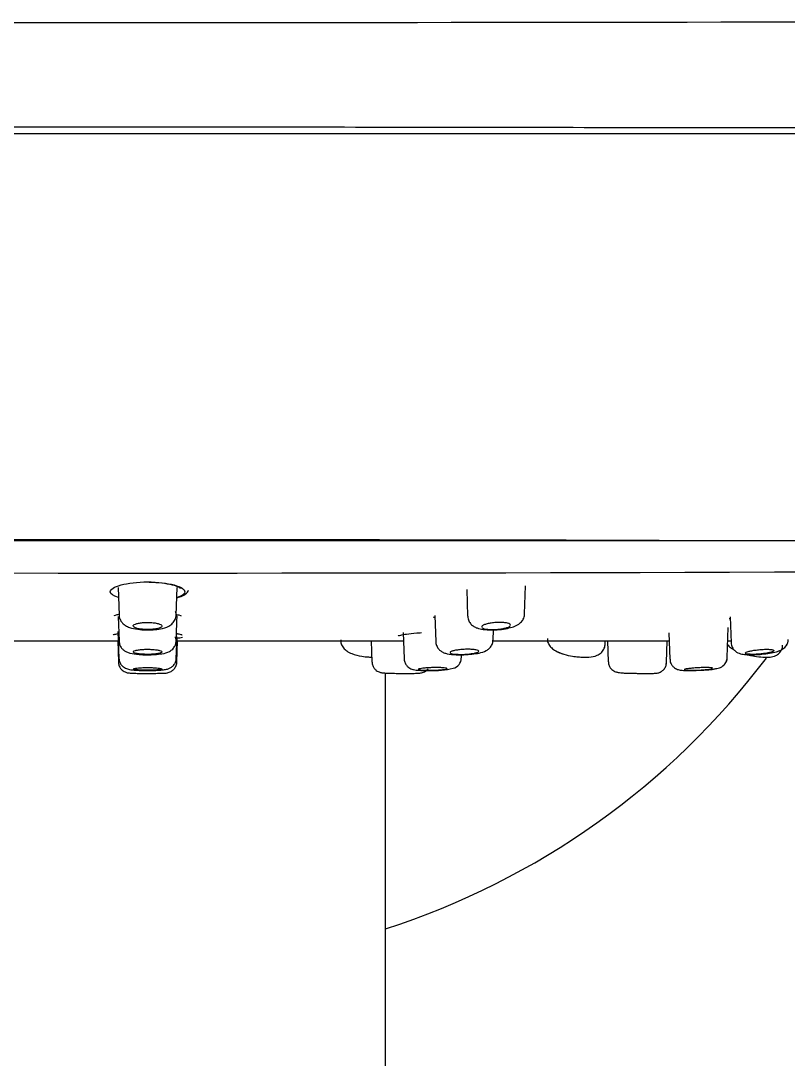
# Model space of a CAD drawing. Header units: millimetres. Extents: x -60 to 7633, y -2614 to 2146.
# Drawn here: x 5456.45 to 5491.59, y 1867.69 to 1915.22 of the extents above; entities that cross this region are included whole.
import ezdxf

# ---------------------------------------------------------------- set-up
doc = ezdxf.new("R2010")
doc.units = ezdxf.units.MM
doc.layers.get('0').update_dxf_attribs({"color": 250})

msp = doc.modelspace()

# ---------------------------------------------------------------- linework, layer by layer
at = {"linetype": 'Continuous'}
for p, q in [((5545.558, 1910.045), (5378.958, 1910.045)), ((5393.138, 1891.434), (5531.378, 1891.434)), ((5460.91, 1889.274), (5460.954, 1888.016)), ((5463.562, 1888.017), (5463.606, 1889.274)), ((5476.869, 1889.187), (5476.912, 1887.965)), ((5479.52, 1888.068), (5479.565, 1889.361)), ((5479.562, 1889.342), (5479.565, 1889.353)), ((5460.91, 1887.955), (5460.95, 1886.824)), ((5463.566, 1886.825), (5463.61, 1888.064)), ((5475.415, 1888.002), (5475.458, 1886.788)), ((5488.935, 1887.945), (5488.977, 1886.754)), ((5460.903, 1887.26), (5460.945, 1886.035)), ((5478.075, 1886.863), (5478.091, 1887.343)), ((5488.797, 1886.075), (5488.845, 1887.442)), ((5451.034, 1886.841), (5460.949, 1886.841)), ((5460.889, 1886.841), (5460.923, 1885.858)), ((5463.567, 1886.841), (5473.351, 1886.841)), ((5463.571, 1886.035), (5463.605, 1887.017)), ((5463.593, 1885.858), (5463.627, 1886.841)), ((5472.497, 1886.841), (5472.531, 1885.869)), ((5473.351, 1886.841), (5473.975, 1886.841)), ((5473.961, 1887.226), (5474.003, 1886.015)), ((5478.077, 1886.841), (5484.752, 1886.841)), ((5483.204, 1886.686), (5483.209, 1886.841)), ((5483.314, 1886.841), (5483.348, 1885.881)), ((5484.752, 1886.841), (5486.142, 1886.841)), ((5486.017, 1885.841), (5486.052, 1886.841)), ((5486.13, 1887.198), (5486.172, 1885.998)), ((5488.824, 1886.841), (5488.974, 1886.841)), ((5481.036, 1886.332), (5481.145, 1886.29)), ((5483.204, 1886.686), (5483.204, 1886.686)), ((5463.593, 1885.858), (5463.593, 1885.858)), ((5476.629, 1886.056), (5476.634, 1886.204)), ((5476.629, 1886.055), (5476.629, 1886.056)), ((5486.172, 1885.998), (5486.172, 1885.998)), ((5473.158, 1704.642), (5473.158, 1885.365))]:
    msp.add_line(p, q, dxfattribs=at)
for centre, radius, start, end in [((5462.258, 17580.175), 15665.029, 269.8192662, 270.1807331), ((5462.258, -5993.729), 7885.193, 89.5038921, 90.4970229), ((5462.258, 10406.496), 8516.554, 269.5586953, 270.44131), ((5491.158, 1886.874), 0.428, 323.1566, 3.2074), ((5490.994, 1886.979), 0.623, 284.7243, 324.4226), ((5462.258, 1907.441), 35.5, 287.8811, 322.9507), ((5476.131, 1886.058), 0.49, 284.4498, 359.315), ((5475.354, 1889.316), 3.84, 267.091, 283.5494), ((5488.263, 1886.111), 0.538, 276.0604, 301.303)]:
    msp.add_arc(centre, radius, start, end, dxfattribs=at)
for points, knots in [([(5379.803, 1910.368), (5379.803, 1910.368), (5379.933, 1910.366), (5380.461, 1910.359), (5380.86, 1910.355), (5382.437, 1910.343), (5383.993, 1910.337), (5387.088, 1910.337), (5388.255, 1910.338), (5390.808, 1910.343), (5392.194, 1910.347), (5396.67, 1910.358), (5400.077, 1910.368), (5407.769, 1910.368), (5411.942, 1910.359), (5418.638, 1910.347), (5420.946, 1910.343), (5425.714, 1910.338), (5428.185, 1910.337), (5435.679, 1910.337), (5440.819, 1910.343), (5451.382, 1910.358), (5456.847, 1910.368), (5467.609, 1910.368), (5472.957, 1910.359), (5480.928, 1910.347), (5483.58, 1910.343), (5488.748, 1910.338), (5491.281, 1910.337), (5496.244, 1910.337), (5498.674, 1910.338), (5503.431, 1910.343), (5505.769, 1910.347), (5512.544, 1910.358), (5516.7, 1910.368), (5522.408, 1910.368), (5524.222, 1910.366), (5527.669, 1910.359), (5529.295, 1910.355), (5533.793, 1910.343), (5536.329, 1910.337), (5539.437, 1910.337), (5540.359, 1910.338), (5541.936, 1910.343), (5542.592, 1910.347), (5544.151, 1910.358), (5544.688, 1910.368), (5544.712, 1910.368)], [0.2500865, 0.2500865, 0.2500865, 0.2500865, 0.265625, 0.265625, 0.28125, 0.28125, 0.3125, 0.3125, 0.328125, 0.328125, 0.34375, 0.34375, 0.375, 0.375, 0.40625, 0.40625, 0.421875, 0.421875, 0.4375, 0.4375, 0.46875, 0.46875, 0.5, 0.5, 0.53125, 0.53125, 0.546875, 0.546875, 0.5625, 0.5625, 0.578125, 0.578125, 0.59375, 0.59375, 0.625, 0.625, 0.640625, 0.640625, 0.65625, 0.65625, 0.6875, 0.6875, 0.703125, 0.703125, 0.71875, 0.71875, 0.7494417, 0.7494417, 0.7494417, 0.7494417]), ([(5460.922, 1888.819), (5460.684, 1888.892), (5460.552, 1888.986), (5460.553, 1889.196), (5460.731, 1889.31), (5461.353, 1889.482), (5461.799, 1889.536), (5462.258, 1889.536)], [0.6419105, 0.6419105, 0.6419105, 0.6419105, 0.75, 0.75, 0.875, 0.875, 1, 1, 1, 1]), ([(5462.258, 1889.536), (5462.717, 1889.536), (5463.163, 1889.482), (5463.785, 1889.311), (5463.963, 1889.195), (5463.964, 1888.989), (5463.84, 1888.897), (5463.611, 1888.824)], [0, 0, 0, 0, 0.125, 0.125, 0.25, 0.25, 0.3558149, 0.3558149, 0.3558149, 0.3558149]), ([(5462.338, 1889.527), (5462.449, 1889.524), (5462.721, 1889.516), (5463.185, 1889.46), (5463.561, 1889.364), (5463.75, 1889.267), (5463.764, 1889.244), (5463.766, 1889.243)], [0, 0, 0, 0, 0.114664, 0.3311514, 0.5506044, 0.7279518, 0.8359758, 0.8359758, 0.8359758, 0.8359758]), ([(5463.608, 1888.81), (5463.699, 1888.836), (5463.891, 1888.906), (5464.056, 1889.006), (5464.123, 1889.126), (5464.135, 1889.156)], [0.2800442, 0.2800442, 0.2800442, 0.2800442, 0.3511357, 0.4466693, 0.4762113, 0.4762113, 0.4762113, 0.4762113]), ([(5460.734, 1887.994), (5460.729, 1887.986), (5460.713, 1887.971), (5460.742, 1887.997), (5460.829, 1888.03), (5460.912, 1888.054), (5460.939, 1888.061)], [0.1246902, 0.1246902, 0.1246902, 0.1246902, 0.1727687, 0.2711987, 0.4090963, 0.4696621, 0.4696621, 0.4696621, 0.4696621]), ([(5460.959, 1888.018), (5460.958, 1888.005), (5460.948, 1887.928), (5461.005, 1887.784), (5461.111, 1887.635), (5461.258, 1887.522), (5461.475, 1887.425), (5461.772, 1887.364), (5462.095, 1887.335), (5462.242, 1887.341), (5462.274, 1887.342)], [0, 0, 0, 0, 0.020212, 0.140215, 0.244548, 0.353368, 0.490649, 0.745581, 0.953003, 1, 1, 1, 1]), ([(5462.274, 1887.342), (5462.388, 1887.343), (5462.615, 1887.347), (5462.99, 1887.409), (5463.263, 1887.504), (5463.476, 1887.713), (5463.56, 1887.91), (5463.575, 1888.084), (5463.543, 1888.162), (5463.536, 1888.18)], [0, 0, 0, 0, 0.15682, 0.358493, 0.624596, 0.74223, 0.856495, 0.970242, 1, 1, 1, 1]), ([(5463.659, 1888.035), (5463.671, 1888.032), (5463.748, 1888.014), (5463.789, 1887.988), (5463.791, 1887.979), (5463.791, 1887.978)], [0, 0, 0, 0, 0.00880117, 0.06928024, 0.08711622, 0.08711622, 0.08711622, 0.08711622]), ([(5476.914, 1887.962), (5476.925, 1887.881), (5476.945, 1887.756), (5477.06, 1887.596), (5477.197, 1887.489), (5477.379, 1887.407), (5477.626, 1887.354), (5477.979, 1887.331), (5478.369, 1887.352), (5478.659, 1887.385), (5478.775, 1887.421), (5478.798, 1887.428)], [0, 0, 0, 0, 0.095477, 0.175346, 0.252538, 0.341631, 0.487563, 0.655638, 0.807284, 0.967034, 1, 1, 1, 1]), ([(5478.798, 1887.428), (5478.904, 1887.452), (5479.078, 1887.499), (5479.285, 1887.612), (5479.439, 1887.779), (5479.517, 1887.944), (5479.512, 1888.038), (5479.51, 1888.069)], [0, 0, 0, 0, 0.28642, 0.554686, 0.742646, 0.926273, 1, 1, 1, 1]), ([(5461.6, 1887.518), (5461.599, 1887.5), (5461.612, 1887.481), (5461.637, 1887.464), (5461.662, 1887.446), (5461.7, 1887.429), (5461.748, 1887.415), (5461.796, 1887.401), (5461.854, 1887.389), (5461.92, 1887.379), (5461.983, 1887.37), (5462.054, 1887.363), (5462.127, 1887.36), (5462.198, 1887.356), (5462.272, 1887.356), (5462.344, 1887.358), (5462.415, 1887.36), (5462.485, 1887.365), (5462.549, 1887.373), (5462.614, 1887.38), (5462.673, 1887.391), (5462.723, 1887.403), (5462.775, 1887.415), (5462.818, 1887.43), (5462.849, 1887.446), (5462.882, 1887.462), (5462.903, 1887.48), (5462.912, 1887.498), (5462.92, 1887.516), (5462.916, 1887.535), (5462.899, 1887.554), (5462.882, 1887.572), (5462.851, 1887.59), (5462.81, 1887.606), (5462.769, 1887.622), (5462.715, 1887.637), (5462.654, 1887.648), (5462.595, 1887.66), (5462.527, 1887.669), (5462.455, 1887.674), (5462.386, 1887.68), (5462.311, 1887.683), (5462.238, 1887.682), (5462.167, 1887.681), (5462.095, 1887.678), (5462.028, 1887.672), (5461.961, 1887.665), (5461.898, 1887.656), (5461.843, 1887.645), (5461.787, 1887.633), (5461.738, 1887.619), (5461.7, 1887.604), (5461.661, 1887.588), (5461.632, 1887.571), (5461.616, 1887.553), (5461.606, 1887.542), (5461.6, 1887.53), (5461.6, 1887.518)], [0, 0, 0, 0, 0.05575, 0.05575, 0.05575, 0.11155, 0.11155, 0.11155, 0.16651, 0.16651, 0.16651, 0.219928, 0.219928, 0.219928, 0.271998, 0.271998, 0.271998, 0.323458, 0.323458, 0.323458, 0.375235, 0.375235, 0.375235, 0.42811, 0.42811, 0.42811, 0.482459, 0.482459, 0.482459, 0.538089, 0.538089, 0.538089, 0.594221, 0.594221, 0.594221, 0.649756, 0.649756, 0.649756, 0.70381, 0.70381, 0.70381, 0.756219, 0.756219, 0.756219, 0.807613, 0.807613, 0.807613, 0.859047, 0.859047, 0.859047, 0.911506, 0.911506, 0.911506, 0.965528, 0.965528, 0.965528, 1, 1, 1, 1]), ([(5477.556, 1887.464), (5477.562, 1887.446), (5477.581, 1887.429), (5477.613, 1887.415), (5477.643, 1887.401), (5477.687, 1887.389), (5477.74, 1887.379), (5477.791, 1887.37), (5477.852, 1887.363), (5477.919, 1887.36), (5477.984, 1887.356), (5478.055, 1887.356), (5478.127, 1887.358), (5478.198, 1887.36), (5478.271, 1887.365), (5478.341, 1887.373), (5478.412, 1887.38), (5478.48, 1887.391), (5478.542, 1887.403), (5478.605, 1887.415), (5478.662, 1887.43), (5478.709, 1887.446), (5478.758, 1887.462), (5478.797, 1887.48), (5478.824, 1887.498), (5478.852, 1887.516), (5478.868, 1887.535), (5478.87, 1887.554), (5478.873, 1887.572), (5478.862, 1887.59), (5478.839, 1887.606), (5478.815, 1887.622), (5478.779, 1887.637), (5478.732, 1887.648), (5478.686, 1887.66), (5478.629, 1887.669), (5478.566, 1887.674), (5478.504, 1887.68), (5478.435, 1887.683), (5478.364, 1887.682), (5478.294, 1887.681), (5478.221, 1887.678), (5478.15, 1887.672), (5478.079, 1887.665), (5478.008, 1887.656), (5477.944, 1887.645), (5477.878, 1887.633), (5477.816, 1887.619), (5477.764, 1887.604), (5477.71, 1887.588), (5477.665, 1887.571), (5477.63, 1887.553), (5477.609, 1887.542), (5477.591, 1887.53), (5477.578, 1887.518)], [0.0557502, 0.0557502, 0.0557502, 0.0557502, 0.1115498, 0.1115498, 0.1115498, 0.1665104, 0.1665104, 0.1665104, 0.2199284, 0.2199284, 0.2199284, 0.2719981, 0.2719981, 0.2719981, 0.323458, 0.323458, 0.323458, 0.3752351, 0.3752351, 0.3752351, 0.4281096, 0.4281096, 0.4281096, 0.4824592, 0.4824592, 0.4824592, 0.5380893, 0.5380893, 0.5380893, 0.5942213, 0.5942213, 0.5942213, 0.649756, 0.649756, 0.649756, 0.70381, 0.70381, 0.70381, 0.7562188, 0.7562188, 0.7562188, 0.8076128, 0.8076128, 0.8076128, 0.8590466, 0.8590466, 0.8590466, 0.9115064, 0.9115064, 0.9115064, 0.9655279, 0.9655279, 0.9655279, 1, 1, 1, 1]), ([(5460.679, 1887.117), (5460.679, 1887.117), (5460.684, 1887.12), (5460.735, 1887.137), (5460.836, 1887.158), (5460.918, 1887.171), (5460.93, 1887.173)], [0.148846, 0.148846, 0.148846, 0.148846, 0.1741638, 0.2581858, 0.3939919, 0.4155357, 0.4155357, 0.4155357, 0.4155357]), ([(5460.954, 1886.822), (5460.961, 1886.757), (5460.974, 1886.649), (5461.064, 1886.503), (5461.175, 1886.4), (5461.308, 1886.326), (5461.513, 1886.258), (5461.802, 1886.218), (5462.113, 1886.198), (5462.234, 1886.202), (5462.243, 1886.202)], [0, 0, 0, 0, 0.102266, 0.198089, 0.287226, 0.381787, 0.506956, 0.786184, 0.985021, 1, 1, 1, 1]), ([(5462.243, 1886.202), (5462.37, 1886.203), (5462.599, 1886.207), (5462.962, 1886.251), (5463.197, 1886.306), (5463.41, 1886.452), (5463.526, 1886.61), (5463.575, 1886.797), (5463.569, 1886.948), (5463.538, 1887.009), (5463.535, 1887.015)], [0, 0, 0, 0, 0.169621, 0.355356, 0.591478, 0.69451, 0.790138, 0.8899, 0.990036, 1, 1, 1, 1]), ([(5463.589, 1887.172), (5463.603, 1887.17), (5463.7, 1887.155), (5463.803, 1887.132), (5463.839, 1887.116), (5463.838, 1887.117)], [0.18372883, 0.18372883, 0.18372883, 0.18372883, 0.19300885, 0.249219, 0.27629021, 0.27629021, 0.27629021, 0.27629021]), ([(5471.1, 1886.882), (5471.103, 1886.814), (5471.111, 1886.688), (5471.223, 1886.507), (5471.389, 1886.356), (5471.651, 1886.222), (5472.001, 1886.132), (5472.264, 1886.109), (5472.375, 1886.101)], [0, 0, 0, 0, 0.108638, 0.237928, 0.370885, 0.550413, 0.835979, 1, 1, 1, 1]), ([(5473.321, 1886.841), (5473.461, 1886.841), (5473.607, 1886.841), (5473.754, 1886.841), (5473.8, 1886.841), (5473.848, 1886.841), (5473.895, 1886.841)], [0.65825114, 0.65825114, 0.65825114, 0.65825114, 0.69937495, 0.69937495, 0.69937495, 0.71254435, 0.71254435, 0.71254435, 0.71254435]), ([(5473.732, 1887.07), (5473.732, 1887.07), (5473.753, 1887.079), (5473.858, 1887.108), (5474.115, 1887.152), (5474.469, 1887.195), (5474.719, 1887.21), (5474.802, 1887.215)], [0.7473149, 0.7473149, 0.7473149, 0.7473149, 0.7723784, 0.8145876, 0.8829556, 0.966754, 1, 1, 1, 1]), ([(5475.461, 1886.79), (5475.46, 1886.784), (5475.45, 1886.714), (5475.499, 1886.581), (5475.594, 1886.441), (5475.71, 1886.347), (5475.841, 1886.284), (5476.042, 1886.228), (5476.325, 1886.203), (5476.626, 1886.197), (5476.74, 1886.205), (5476.743, 1886.205)], [0, 0, 0, 0, 0.010527, 0.127703, 0.221379, 0.308476, 0.399511, 0.519429, 0.797175, 0.995559, 1, 1, 1, 1]), ([(5476.743, 1886.205), (5476.876, 1886.212), (5477.11, 1886.225), (5477.475, 1886.283), (5477.703, 1886.345), (5477.904, 1886.478), (5478.018, 1886.624), (5478.076, 1886.767), (5478.069, 1886.845), (5478.067, 1886.864)], [0, 0, 0, 0, 0.195384, 0.398814, 0.651079, 0.759146, 0.862274, 0.970763, 1, 1, 1, 1]), ([(5480.565, 1886.951), (5480.563, 1886.917), (5480.557, 1886.822), (5480.632, 1886.659), (5480.764, 1886.498), (5480.981, 1886.345), (5481.286, 1886.226), (5481.629, 1886.144), (5481.801, 1886.126), (5481.851, 1886.122)], [0, 0, 0, 0, 0.053678, 0.175425, 0.299184, 0.451244, 0.706741, 0.927449, 1, 1, 1, 1]), ([(5484.745, 1886.841), (5484.836, 1886.841), (5484.926, 1886.841), (5485.015, 1886.841), (5485.202, 1886.841), (5485.385, 1886.842), (5485.549, 1886.842), (5485.557, 1886.842), (5485.566, 1886.842), (5485.575, 1886.842)], [0.67406156, 0.67406156, 0.67406156, 0.67406156, 0.69937495, 0.69937495, 0.69937495, 0.75270368, 0.75270368, 0.75270368, 0.75557337, 0.75557337, 0.75557337, 0.75557337]), ([(5485.572, 1886.842), (5485.579, 1886.842), (5485.769, 1886.842), (5485.973, 1886.841), (5486.128, 1886.841), (5486.162, 1886.842)], [0, 0, 0, 0, 0.0065551, 0.2057946, 0.2709272, 0.2709272, 0.2709272, 0.2709272]), ([(5461.601, 1886.334), (5461.601, 1886.321), (5461.614, 1886.308), (5461.638, 1886.295), (5461.663, 1886.283), (5461.7, 1886.271), (5461.747, 1886.261), (5461.793, 1886.251), (5461.851, 1886.242), (5461.914, 1886.235), (5461.977, 1886.228), (5462.047, 1886.224), (5462.119, 1886.221), (5462.191, 1886.218), (5462.266, 1886.218), (5462.338, 1886.219), (5462.41, 1886.221), (5462.481, 1886.224), (5462.546, 1886.23), (5462.611, 1886.235), (5462.672, 1886.243), (5462.723, 1886.252), (5462.774, 1886.261), (5462.817, 1886.271), (5462.849, 1886.283), (5462.881, 1886.294), (5462.902, 1886.307), (5462.91, 1886.32), (5462.919, 1886.333), (5462.914, 1886.347), (5462.898, 1886.36), (5462.881, 1886.373), (5462.851, 1886.386), (5462.81, 1886.397), (5462.77, 1886.409), (5462.718, 1886.419), (5462.659, 1886.427), (5462.6, 1886.435), (5462.533, 1886.442), (5462.463, 1886.446), (5462.393, 1886.45), (5462.319, 1886.453), (5462.246, 1886.452), (5462.173, 1886.452), (5462.1, 1886.45), (5462.032, 1886.445), (5461.964, 1886.44), (5461.9, 1886.434), (5461.844, 1886.425), (5461.788, 1886.417), (5461.739, 1886.407), (5461.7, 1886.396), (5461.662, 1886.384), (5461.633, 1886.372), (5461.617, 1886.359), (5461.607, 1886.351), (5461.602, 1886.342), (5461.601, 1886.334)], [0, 0, 0, 0, 0.054758, 0.054758, 0.054758, 0.109541, 0.109541, 0.109541, 0.163898, 0.163898, 0.163898, 0.21746, 0.21746, 0.21746, 0.270317, 0.270317, 0.270317, 0.322843, 0.322843, 0.322843, 0.375523, 0.375523, 0.375523, 0.428776, 0.428776, 0.428776, 0.48281, 0.48281, 0.48281, 0.537518, 0.537518, 0.537518, 0.59249, 0.59249, 0.59249, 0.647158, 0.647158, 0.647158, 0.701062, 0.701062, 0.701062, 0.754102, 0.754102, 0.754102, 0.806588, 0.806588, 0.806588, 0.859076, 0.859076, 0.859076, 0.912109, 0.912109, 0.912109, 0.965979, 0.965979, 0.965979, 1, 1, 1, 1]), ([(5476.109, 1886.295), (5476.114, 1886.283), (5476.133, 1886.271), (5476.163, 1886.261), (5476.193, 1886.251), (5476.236, 1886.242), (5476.287, 1886.235), (5476.338, 1886.228), (5476.398, 1886.224), (5476.464, 1886.221), (5476.529, 1886.218), (5476.6, 1886.218), (5476.672, 1886.219), (5476.744, 1886.221), (5476.818, 1886.224), (5476.889, 1886.23), (5476.96, 1886.235), (5477.03, 1886.243), (5477.092, 1886.252), (5477.156, 1886.261), (5477.213, 1886.271), (5477.261, 1886.283), (5477.309, 1886.294), (5477.348, 1886.307), (5477.375, 1886.32), (5477.402, 1886.333), (5477.417, 1886.347), (5477.42, 1886.36), (5477.422, 1886.373), (5477.412, 1886.386), (5477.389, 1886.397), (5477.366, 1886.409), (5477.331, 1886.419), (5477.286, 1886.427), (5477.241, 1886.435), (5477.185, 1886.442), (5477.123, 1886.446), (5477.062, 1886.45), (5476.993, 1886.453), (5476.922, 1886.452), (5476.851, 1886.452), (5476.777, 1886.45), (5476.705, 1886.445), (5476.633, 1886.44), (5476.562, 1886.434), (5476.496, 1886.425), (5476.43, 1886.417), (5476.368, 1886.407), (5476.315, 1886.396), (5476.261, 1886.384), (5476.216, 1886.372), (5476.182, 1886.359), (5476.16, 1886.351), (5476.143, 1886.342), (5476.131, 1886.334)], [0.0547578, 0.0547578, 0.0547578, 0.0547578, 0.1095412, 0.1095412, 0.1095412, 0.1638985, 0.1638985, 0.1638985, 0.2174599, 0.2174599, 0.2174599, 0.2703175, 0.2703175, 0.2703175, 0.3228433, 0.3228433, 0.3228433, 0.3755228, 0.3755228, 0.3755228, 0.4287764, 0.4287764, 0.4287764, 0.4828098, 0.4828098, 0.4828098, 0.5375183, 0.5375183, 0.5375183, 0.5924904, 0.5924904, 0.5924904, 0.6471577, 0.6471577, 0.6471577, 0.7010622, 0.7010622, 0.7010622, 0.7541024, 0.7541024, 0.7541024, 0.8065878, 0.8065878, 0.8065878, 0.859076, 0.859076, 0.859076, 0.9121089, 0.9121089, 0.9121089, 0.9659793, 0.9659793, 0.9659793, 1, 1, 1, 1]), ([(5481.851, 1886.122), (5481.939, 1886.11), (5482.142, 1886.084), (5482.502, 1886.088), (5482.779, 1886.13), (5483.023, 1886.276), (5483.152, 1886.445), (5483.21, 1886.603), (5483.201, 1886.678), (5483.199, 1886.688)], [0, 0, 0, 0, 0.129621, 0.346222, 0.61185, 0.740219, 0.862005, 0.983399, 1, 1, 1, 1]), ([(5488.816, 1886.662), (5488.823, 1886.653), (5488.872, 1886.594), (5488.961, 1886.519), (5489.05, 1886.462), (5489.088, 1886.441)], [0.2341446, 0.2341446, 0.2341446, 0.2341446, 0.2574991, 0.3879873, 0.4788671, 0.4788671, 0.4788671, 0.4788671]), ([(5488.979, 1886.755), (5488.978, 1886.751), (5488.969, 1886.683), (5489.017, 1886.552), (5489.11, 1886.413), (5489.224, 1886.321), (5489.346, 1886.263), (5489.5, 1886.222), (5489.71, 1886.201), (5490.028, 1886.2), (5490.395, 1886.224), (5490.751, 1886.271), (5491.005, 1886.319), (5491.116, 1886.363), (5491.152, 1886.377)], [0, 0, 0, 0, 0.004372, 0.078602, 0.137752, 0.190958, 0.243984, 0.307897, 0.42593, 0.559893, 0.681937, 0.810527, 0.946877, 1, 1, 1, 1]), ([(5489.714, 1886.334), (5489.677, 1886.321), (5489.65, 1886.308), (5489.636, 1886.295), (5489.622, 1886.283), (5489.621, 1886.271), (5489.632, 1886.261), (5489.644, 1886.251), (5489.668, 1886.242), (5489.704, 1886.235), (5489.739, 1886.228), (5489.785, 1886.224), (5489.84, 1886.221), (5489.894, 1886.218), (5489.957, 1886.218), (5490.024, 1886.219), (5490.091, 1886.221), (5490.163, 1886.224), (5490.235, 1886.23), (5490.308, 1886.235), (5490.382, 1886.243), (5490.451, 1886.252), (5490.522, 1886.261), (5490.59, 1886.271), (5490.65, 1886.283), (5490.711, 1886.294), (5490.765, 1886.307), (5490.809, 1886.32), (5490.853, 1886.333), (5490.887, 1886.347), (5490.909, 1886.36), (5490.931, 1886.373), (5490.94, 1886.386), (5490.937, 1886.397), (5490.933, 1886.409), (5490.917, 1886.419), (5490.888, 1886.427), (5490.86, 1886.435), (5490.82, 1886.442), (5490.77, 1886.446), (5490.721, 1886.45), (5490.662, 1886.453), (5490.598, 1886.452), (5490.535, 1886.452), (5490.465, 1886.45), (5490.394, 1886.445), (5490.323, 1886.44), (5490.248, 1886.434), (5490.177, 1886.425), (5490.106, 1886.417), (5490.035, 1886.407), (5489.971, 1886.396), (5489.907, 1886.384), (5489.847, 1886.372), (5489.797, 1886.359), (5489.766, 1886.351), (5489.738, 1886.342), (5489.714, 1886.334)], [0, 0, 0, 0, 0.054758, 0.054758, 0.054758, 0.109541, 0.109541, 0.109541, 0.163898, 0.163898, 0.163898, 0.21746, 0.21746, 0.21746, 0.270317, 0.270317, 0.270317, 0.322843, 0.322843, 0.322843, 0.375523, 0.375523, 0.375523, 0.428776, 0.428776, 0.428776, 0.48281, 0.48281, 0.48281, 0.537518, 0.537518, 0.537518, 0.59249, 0.59249, 0.59249, 0.647158, 0.647158, 0.647158, 0.701062, 0.701062, 0.701062, 0.754102, 0.754102, 0.754102, 0.806588, 0.806588, 0.806588, 0.859076, 0.859076, 0.859076, 0.912109, 0.912109, 0.912109, 0.965979, 0.965979, 0.965979, 1, 1, 1, 1]), ([(5489.917, 1886.166), (5489.964, 1886.156), (5490.128, 1886.119), (5490.448, 1886.087), (5490.744, 1886.085), (5490.985, 1886.135), (5491.181, 1886.266), (5491.291, 1886.428), (5491.339, 1886.569), (5491.33, 1886.634), (5491.33, 1886.637)], [0, 0, 0, 0, 0.068189, 0.278514, 0.495967, 0.674106, 0.780781, 0.887206, 0.995776, 1, 1, 1, 1]), ([(5491.438, 1886.543), (5491.459, 1886.564), (5491.495, 1886.607), (5491.527, 1886.657), (5491.539, 1886.681)], [0.77633215, 0.77633215, 0.77633215, 0.77633215, 0.828859, 0.8740393, 0.8740393, 0.8740393, 0.8740393]), ([(5460.932, 1885.858), (5460.932, 1885.819), (5460.933, 1885.734), (5460.994, 1885.606), (5461.083, 1885.502), (5461.177, 1885.435), (5461.263, 1885.398), (5461.332, 1885.379), (5461.393, 1885.369), (5461.495, 1885.359), (5461.677, 1885.352), (5461.993, 1885.348), (5462.325, 1885.348), (5462.649, 1885.35), (5462.934, 1885.354), (5463.053, 1885.364), (5463.123, 1885.37)], [0, 0, 0, 0, 0.035351, 0.089877, 0.134562, 0.172908, 0.205675, 0.232896, 0.259971, 0.307445, 0.439123, 0.545951, 0.656402, 0.764166, 0.873764, 1, 1, 1, 1]), ([(5460.948, 1886.032), (5460.955, 1885.968), (5460.969, 1885.865), (5461.052, 1885.731), (5461.148, 1885.64), (5461.247, 1885.583), (5461.343, 1885.548), (5461.483, 1885.516), (5461.688, 1885.496), (5461.982, 1885.482), (5462.143, 1885.482), (5462.206, 1885.482)], [0, 0, 0, 0, 0.099531, 0.185829, 0.260519, 0.328599, 0.39546, 0.480744, 0.714135, 0.905218, 1, 1, 1, 1]), ([(5462.206, 1885.482), (5462.272, 1885.481), (5462.437, 1885.48), (5462.728, 1885.49), (5462.981, 1885.511), (5463.138, 1885.535), (5463.29, 1885.589), (5463.423, 1885.681), (5463.522, 1885.817), (5463.573, 1885.951), (5463.566, 1886.023), (5463.564, 1886.041)], [0, 0, 0, 0, 0.096292, 0.275058, 0.462088, 0.613382, 0.702255, 0.788791, 0.877335, 0.974308, 1, 1, 1, 1]), ([(5463.052, 1885.361), (5463.087, 1885.363), (5463.142, 1885.37), (5463.247, 1885.394), (5463.353, 1885.442), (5463.465, 1885.529), (5463.553, 1885.663), (5463.599, 1885.789), (5463.59, 1885.852), (5463.589, 1885.86)], [0.6900667, 0.6900667, 0.6900667, 0.6900667, 0.757419, 0.7925512, 0.8309202, 0.8776382, 0.9326749, 0.9927309, 1, 1, 1, 1]), ([(5472.375, 1886.101), (5472.407, 1886.097), (5472.454, 1886.092), (5472.503, 1886.089), (5472.524, 1886.088)], [0, 0, 0, 0, 0.05110685, 0.08827045, 0.08827045, 0.08827045, 0.08827045]), ([(5472.535, 1885.869), (5472.541, 1885.807), (5472.553, 1885.707), (5472.632, 1885.574), (5472.724, 1885.485), (5472.816, 1885.43), (5472.895, 1885.401), (5472.96, 1885.385), (5473.054, 1885.37), (5473.2, 1885.361), (5473.467, 1885.352), (5473.717, 1885.349), (5473.839, 1885.349), (5473.868, 1885.349)], [0, 0, 0, 0, 0.089437, 0.168612, 0.235231, 0.292829, 0.341104, 0.384156, 0.443487, 0.614382, 0.794247, 0.958238, 1, 1, 1, 1]), ([(5474.012, 1886.015), (5474.012, 1885.975), (5474.013, 1885.889), (5474.076, 1885.758), (5474.168, 1885.651), (5474.268, 1885.582), (5474.362, 1885.542), (5474.456, 1885.517), (5474.595, 1885.496), (5474.825, 1885.482), (5475.045, 1885.481), (5475.159, 1885.481)], [0, 0, 0, 0, 0.065304, 0.164698, 0.247548, 0.320985, 0.38841, 0.458915, 0.569233, 0.807668, 1, 1, 1, 1]), ([(5483.356, 1885.881), (5483.355, 1885.845), (5483.356, 1885.762), (5483.414, 1885.636), (5483.501, 1885.53), (5483.593, 1885.462), (5483.678, 1885.423), (5483.747, 1885.403), (5483.825, 1885.387), (5483.946, 1885.373), (5484.166, 1885.361), (5484.448, 1885.353), (5484.607, 1885.352), (5484.673, 1885.351)], [0, 0, 0, 0, 0.053296, 0.139206, 0.210102, 0.271366, 0.324193, 0.368818, 0.421133, 0.535341, 0.734074, 0.904625, 1, 1, 1, 1]), ([(5484.673, 1885.351), (5484.73, 1885.35), (5484.881, 1885.348), (5485.142, 1885.347), (5485.395, 1885.35), (5485.496, 1885.351), (5485.591, 1885.362), (5485.675, 1885.38), (5485.786, 1885.429), (5485.902, 1885.526), (5485.994, 1885.672), (5486.008, 1885.777), (5486.015, 1885.839)], [0, 0, 0, 0, 0.079565, 0.246377, 0.413458, 0.594778, 0.638547, 0.681502, 0.744102, 0.826238, 0.913073, 1, 1, 1, 1]), ([(5485.984, 1885.677), (5485.991, 1885.695), (5486.008, 1885.748), (5486.009, 1885.801), (5486.009, 1885.841)], [0.93475012, 0.93475012, 0.93475012, 0.93475012, 0.95729538, 1, 1, 1, 1]), ([(5486.18, 1885.998), (5486.179, 1885.966), (5486.177, 1885.884), (5486.235, 1885.755), (5486.326, 1885.644), (5486.424, 1885.572), (5486.517, 1885.531), (5486.603, 1885.508), (5486.72, 1885.49), (5486.894, 1885.481), (5487.202, 1885.48), (5487.55, 1885.49), (5487.891, 1885.512), (5488.154, 1885.536), (5488.267, 1885.563), (5488.32, 1885.576)], [0, 0, 0, 0, 0.030858, 0.091626, 0.141313, 0.184594, 0.22316, 0.259706, 0.308397, 0.432666, 0.551806, 0.674998, 0.793484, 0.916024, 1, 1, 1, 1]), ([(5488.543, 1885.652), (5488.587, 1885.682), (5488.664, 1885.737), (5488.758, 1885.879), (5488.803, 1886.005), (5488.795, 1886.069), (5488.794, 1886.077)], [0, 0, 0, 0, 0.297596, 0.613239, 0.959037, 1, 1, 1, 1]), ([(5488.565, 1885.666), (5488.59, 1885.683), (5488.657, 1885.734), (5488.744, 1885.851), (5488.797, 1885.983), (5488.792, 1886.056), (5488.79, 1886.076)], [0.7578085, 0.7578085, 0.7578085, 0.7578085, 0.8058402, 0.8859121, 0.9740482, 1, 1, 1, 1]), ([(5489.74, 1886.201), (5489.817, 1886.183), (5489.907, 1886.164), (5489.997, 1886.147), (5490.007, 1886.146)], [0.1659835, 0.1659835, 0.1659835, 0.1659835, 0.2604687, 0.2727092, 0.2727092, 0.2727092, 0.2727092]), ([(5461.603, 1885.55), (5461.603, 1885.543), (5461.616, 1885.536), (5461.64, 1885.53), (5461.664, 1885.524), (5461.701, 1885.518), (5461.746, 1885.513), (5461.792, 1885.508), (5461.849, 1885.503), (5461.911, 1885.5), (5461.973, 1885.496), (5462.043, 1885.494), (5462.114, 1885.493), (5462.186, 1885.491), (5462.261, 1885.491), (5462.334, 1885.492), (5462.406, 1885.492), (5462.478, 1885.494), (5462.544, 1885.497), (5462.61, 1885.5), (5462.671, 1885.503), (5462.722, 1885.508), (5462.774, 1885.512), (5462.817, 1885.518), (5462.848, 1885.524), (5462.88, 1885.53), (5462.901, 1885.536), (5462.909, 1885.543), (5462.917, 1885.55), (5462.912, 1885.557), (5462.895, 1885.564), (5462.879, 1885.571), (5462.849, 1885.578), (5462.81, 1885.585), (5462.77, 1885.591), (5462.719, 1885.597), (5462.661, 1885.601), (5462.604, 1885.606), (5462.537, 1885.61), (5462.467, 1885.612), (5462.398, 1885.615), (5462.324, 1885.616), (5462.251, 1885.616), (5462.178, 1885.616), (5462.104, 1885.614), (5462.035, 1885.612), (5461.967, 1885.609), (5461.902, 1885.605), (5461.845, 1885.601), (5461.789, 1885.596), (5461.739, 1885.59), (5461.701, 1885.584), (5461.662, 1885.577), (5461.634, 1885.571), (5461.619, 1885.564), (5461.609, 1885.559), (5461.604, 1885.555), (5461.603, 1885.55)], [0, 0, 0, 0, 0.053965, 0.053965, 0.053965, 0.107937, 0.107937, 0.107937, 0.16178, 0.16178, 0.16178, 0.215422, 0.215422, 0.215422, 0.268906, 0.268906, 0.268906, 0.32232, 0.32232, 0.32232, 0.375764, 0.375764, 0.375764, 0.429331, 0.429331, 0.429331, 0.483088, 0.483088, 0.483088, 0.537037, 0.537037, 0.537037, 0.591094, 0.591094, 0.591094, 0.645101, 0.645101, 0.645101, 0.698896, 0.698896, 0.698896, 0.752418, 0.752418, 0.752418, 0.805747, 0.805747, 0.805747, 0.859073, 0.859073, 0.859073, 0.912584, 0.912584, 0.912584, 0.966368, 0.966368, 0.966368, 1, 1, 1, 1]), ([(5473.868, 1885.349), (5473.959, 1885.348), (5474.139, 1885.348), (5474.417, 1885.349), (5474.609, 1885.353), (5474.709, 1885.359), (5474.792, 1885.37), (5474.894, 1885.4), (5475.005, 1885.46), (5475.063, 1885.523), (5475.098, 1885.563)], [0, 0, 0, 0, 0.153308, 0.35428, 0.562011, 0.691947, 0.768011, 0.829131, 0.908623, 1, 1, 1, 1]), ([(5474.662, 1885.53), (5474.667, 1885.524), (5474.686, 1885.518), (5474.715, 1885.513), (5474.744, 1885.508), (5474.786, 1885.503), (5474.836, 1885.5), (5474.886, 1885.496), (5474.946, 1885.494), (5475.011, 1885.493), (5475.076, 1885.491), (5475.147, 1885.491), (5475.22, 1885.492), (5475.292, 1885.492), (5475.367, 1885.494), (5475.439, 1885.497), (5475.51, 1885.5), (5475.581, 1885.503), (5475.644, 1885.508), (5475.707, 1885.512), (5475.765, 1885.518), (5475.812, 1885.524), (5475.86, 1885.53), (5475.898, 1885.536), (5475.925, 1885.543), (5475.952, 1885.55), (5475.967, 1885.557), (5475.969, 1885.564), (5475.971, 1885.571), (5475.961, 1885.578), (5475.939, 1885.585), (5475.917, 1885.591), (5475.882, 1885.597), (5475.838, 1885.601), (5475.794, 1885.606), (5475.739, 1885.61), (5475.678, 1885.612), (5475.617, 1885.615), (5475.548, 1885.616), (5475.477, 1885.616), (5475.406, 1885.616), (5475.332, 1885.614), (5475.259, 1885.612), (5475.187, 1885.609), (5475.114, 1885.605), (5475.048, 1885.601), (5474.981, 1885.596), (5474.919, 1885.59), (5474.866, 1885.584), (5474.812, 1885.577), (5474.767, 1885.571), (5474.733, 1885.564), (5474.712, 1885.559), (5474.695, 1885.555), (5474.683, 1885.55)], [0.0539645, 0.0539645, 0.0539645, 0.0539645, 0.1079372, 0.1079372, 0.1079372, 0.1617801, 0.1617801, 0.1617801, 0.2154216, 0.2154216, 0.2154216, 0.2689062, 0.2689062, 0.2689062, 0.3223205, 0.3223205, 0.3223205, 0.3757641, 0.3757641, 0.3757641, 0.4293312, 0.4293312, 0.4293312, 0.4830875, 0.4830875, 0.4830875, 0.5370368, 0.5370368, 0.5370368, 0.5910941, 0.5910941, 0.5910941, 0.6451006, 0.6451006, 0.6451006, 0.6988964, 0.6988964, 0.6988964, 0.7524177, 0.7524177, 0.7524177, 0.805747, 0.805747, 0.805747, 0.8590729, 0.8590729, 0.8590729, 0.9125845, 0.9125845, 0.9125845, 0.9663676, 0.9663676, 0.9663676, 1, 1, 1, 1]), ([(5484.083, 1885.366), (5484.149, 1885.363), (5484.294, 1885.357), (5484.53, 1885.352), (5484.688, 1885.35), (5484.728, 1885.35)], [0, 0, 0, 0, 0.0877022, 0.2234013, 0.2693833, 0.2693833, 0.2693833, 0.2693833]), ([(5486.916, 1885.55), (5486.879, 1885.543), (5486.853, 1885.536), (5486.839, 1885.53), (5486.831, 1885.526), (5486.828, 1885.523), (5486.827, 1885.52)], [0, 0, 0, 0, 0.05396452, 0.05396452, 0.05396452, 0.08358321, 0.08358321, 0.08358321, 0.08358321]), ([(5486.835, 1885.513), (5486.846, 1885.508), (5486.869, 1885.503), (5486.904, 1885.5), (5486.938, 1885.496), (5486.984, 1885.494), (5487.038, 1885.493), (5487.092, 1885.491), (5487.155, 1885.491), (5487.222, 1885.492), (5487.289, 1885.492), (5487.362, 1885.494), (5487.435, 1885.497), (5487.508, 1885.5), (5487.583, 1885.503), (5487.653, 1885.508), (5487.724, 1885.512), (5487.792, 1885.518), (5487.852, 1885.524), (5487.912, 1885.53), (5487.966, 1885.536), (5488.01, 1885.543), (5488.053, 1885.55), (5488.087, 1885.557), (5488.108, 1885.564)], [0.1079372, 0.1079372, 0.1079372, 0.1079372, 0.1617801, 0.1617801, 0.1617801, 0.2154216, 0.2154216, 0.2154216, 0.2689062, 0.2689062, 0.2689062, 0.3223205, 0.3223205, 0.3223205, 0.3757641, 0.3757641, 0.3757641, 0.4293312, 0.4293312, 0.4293312, 0.4830875, 0.4830875, 0.4830875, 0.5370368, 0.5370368, 0.5370368, 0.5370368]), ([(5488.136, 1885.582), (5488.136, 1885.583), (5488.136, 1885.584), (5488.136, 1885.585), (5488.133, 1885.591), (5488.116, 1885.597), (5488.089, 1885.601), (5488.061, 1885.606), (5488.022, 1885.61), (5487.973, 1885.612), (5487.925, 1885.615), (5487.867, 1885.616), (5487.803, 1885.616), (5487.739, 1885.616), (5487.669, 1885.614), (5487.597, 1885.612), (5487.525, 1885.609), (5487.45, 1885.605), (5487.378, 1885.601), (5487.306, 1885.596), (5487.235, 1885.59), (5487.171, 1885.584), (5487.107, 1885.577), (5487.047, 1885.571), (5486.998, 1885.564), (5486.967, 1885.559), (5486.939, 1885.555), (5486.916, 1885.55)], [0.5846147, 0.5846147, 0.5846147, 0.5846147, 0.5910941, 0.5910941, 0.5910941, 0.6451006, 0.6451006, 0.6451006, 0.6988964, 0.6988964, 0.6988964, 0.7524177, 0.7524177, 0.7524177, 0.805747, 0.805747, 0.805747, 0.8590729, 0.8590729, 0.8590729, 0.9125845, 0.9125845, 0.9125845, 0.9663676, 0.9663676, 0.9663676, 1, 1, 1, 1])]:
    msp.add_open_spline(points, degree=3, knots=knots, dxfattribs=at)
for points in [[(5463.551, 1888.044), (5463.558, 1888.036), (5463.561, 1888.028), (5463.562, 1888.021)], [(5475.333, 1887.935), (5475.351, 1887.925), (5475.373, 1887.916), (5475.399, 1887.907)], [(5488.878, 1887.867), (5488.892, 1887.862), (5488.908, 1887.858), (5488.925, 1887.853)], [(5477.578, 1887.518), (5477.563, 1887.504), (5477.555, 1887.49), (5477.555, 1887.476)], [(5463.587, 1886.965), (5463.692, 1886.975), (5463.782, 1886.986), (5463.854, 1887)], [(5476.131, 1886.334), (5476.115, 1886.324), (5476.108, 1886.314), (5476.107, 1886.304)], [(5463.568, 1886.041), (5463.57, 1886.039), (5463.571, 1886.037), (5463.571, 1886.035)], [(5463.583, 1885.854), (5463.589, 1885.855), (5463.592, 1885.857), (5463.592, 1885.858)], [(5481.145, 1886.29), (5481.186, 1886.273), (5481.221, 1886.258), (5481.259, 1886.245)], [(5474.683, 1885.55), (5474.668, 1885.545), (5474.66, 1885.539), (5474.66, 1885.534)]]:
    msp.add_open_spline(points, degree=3, dxfattribs=at)

doc.saveas('drawing.dxf')
